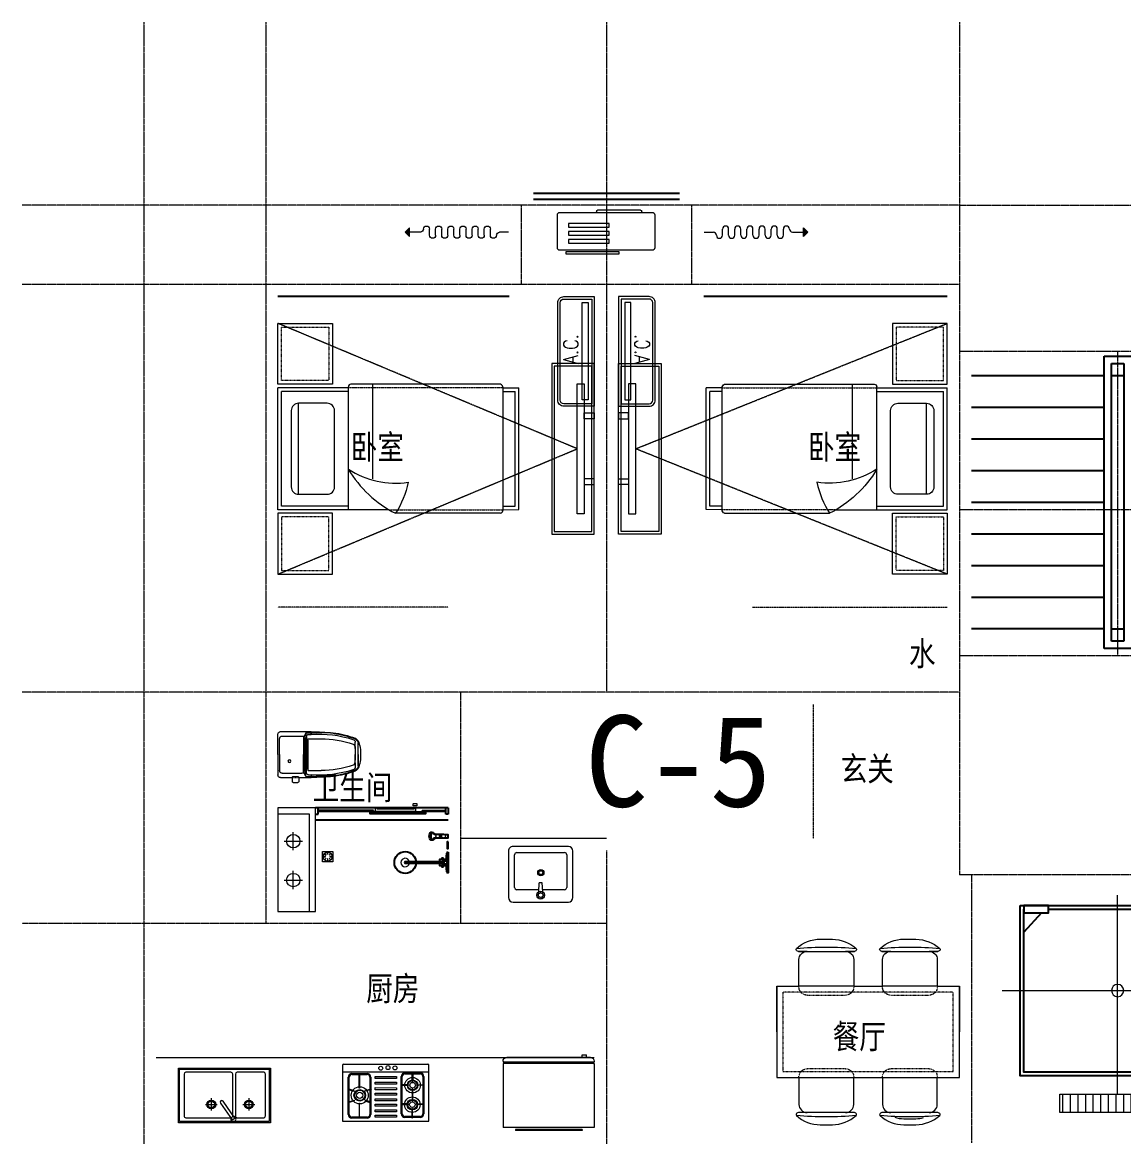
# Model space of a CAD drawing. Extents: x 5432254 to 5695744, y -448727 to -401527.
# Drawn here: x 5489450 to 5498500, y -429841 to -420688 of the extents above; entities that cross this region are included whole.
import ezdxf
from ezdxf.enums import TextEntityAlignment as Align

# ---------------------------------------------------------------- set-up
doc = ezdxf.new("R2010")
doc.units = 0
doc.linetypes.add('DASH', pattern=[0.35, 0.25, -0.1])
doc.linetypes.add('DOTE', pattern=[2.42, 2, -0.2, 0.02, -0.2])
for name, color, linetype, lineweight in [('DOTE', 251, 'DOTE', 0), ('SIGNT', 252, 'DOTE', 0), ('五金', 136, 'CONTINUOUS', 9), ('固定家具线', 243, 'CONTINUOUS', 20), ('家具', 33, 'CONTINUOUS', 9), ('看线', 27, 'CONTINUOUS', 0), ('移动家具', 41, 'CONTINUOUS', 20), ('结构细线', 250, 'CONTINUOUS', 15)]:
    doc.layers.add(name, color=color, linetype=linetype, lineweight=lineweight)
for name, color, linetype in [('PUB_TEXT', 7, 'CONTINUOUS'), ('RAIL', 163, 'CONTINUOUS'), ('STAIR', 3, 'CONTINUOUS'), ('WINDOW', 4, 'CONTINUOUS')]:
    doc.layers.add(name, color=color, linetype=linetype)
doc.styles.add('HZ', font='rs.shx', dxfattribs={"width": 0.8, "bigfont": 'hztxt.shx'})
doc.styles.add('黑体', font='SIMHEI.TTF', dxfattribs={"height": 10})

# ---------------------------------------------------------------- blocks, each defined once
blk = doc.blocks.new('dfdsf')
at = {"layer": '家具'}
for p, q in [((-6118.8, -27345.4), (-6118.8, -27726.4)), ((-5626.5, -27307.3), (-6080.7, -27307.3)), ((-5588.4, -27726.4), (-5588.4, -27345.4)), ((-6080.7, -27764.5), (-5626.5, -27764.5))]:
    blk.add_line(p, q, dxfattribs=at)
at = {"layer": '家具', "color": 8}
for p, q in [((-5872.4, -27364), (-5885.9, -27364)), ((-5866.9, -27350.6), (-5876.4, -27341.1)), ((-5853.6, -27345.2), (-5853.6, -27331.7)), ((-5831.1, -27340.8), (-5840.5, -27350.5)), ((-5834.8, -27364), (-5821.3, -27364)), ((-6068, -27694.7), (-6068, -27428)), ((-6049, -27408.9), (-5869.2, -27408.9)), ((-5866.7, -27377.4), (-5876.1, -27387.1)), ((-5870.1, -27391.7), (-5866.3, -27465.6)), ((-5853.6, -27382.8), (-5853.6, -27396.2)), ((-5837.1, -27391.7), (-5840.9, -27465.6)), ((-5830.8, -27386.8), (-5840.3, -27377.3)), ((-5838, -27408.9), (-5658.2, -27408.9)), ((-5639.2, -27428), (-5639.2, -27694.7)), ((-5866.3, -27465.6), (-5840.9, -27465.6)), ((-5658.2, -27713.7), (-6049, -27713.7))]:
    blk.add_line(p, q, dxfattribs=at)
for centre, radius in [((-5853.6, -27364), 32.3), ((-5853.6, -27364), 18.8), ((-5854.6, -27548.6), 25.4), ((-5854.6, -27548.6), 16)]:
    blk.add_circle(centre, radius, dxfattribs=at)
at = {"layer": '家具'}
for centre, start, end in [((-6080.7, -27345.4), 90, 180), ((-5626.5, -27345.4), 0, 90), ((-6080.7, -27726.4), 180, 270), ((-5626.5, -27726.4), 270, 0)]:
    blk.add_arc(centre, 38.1, start, end, dxfattribs=at)
at = {"layer": '家具', "color": 8}
for centre, start, end in [((-6049, -27428), 90, 180), ((-5658.2, -27428), 0, 90), ((-6049, -27694.7), 180, 270), ((-5658.2, -27694.7), 270, 0)]:
    blk.add_arc(centre, 19.1, start, end, dxfattribs=at)
blk = doc.blocks.new('A$C37A63D83')
at = {"layer": '家具', "color": 8}
for p, q in [((136.4, 659.7), (322.6, 659.7)), ((229.5, 659.7), (136.4, 659.7)), ((152.1, 636.3), (127.6, 636.3)), ((162, 636.3), (152.1, 636.3)), ((162, 636.3), (229.5, 636.3)), ((297, 636.3), (229.5, 636.3)), ((297, 636.3), (306.9, 636.3)), ((306.9, 636.3), (331.4, 636.3)), ((49.5, 230.4), (49.5, 316.4)), ((54, 279), (54, 280.3)), ((99, 250.2), (99, 355.5)), ((360, 250.2), (360, 355.5)), ((49.5, 230.4), (229.5, 230.4)), ((49.5, 230.4), (90.9, 211.5)), ((63, 274.5), (58.5, 274.5)), ((63, 252.9), (63, 274.5)), ((76.5, 36), (76.5, 198)), ((81, 234.9), (229.5, 234.9)), ((90.9, 211.5), (229.5, 211.5)), ((99, 220.5), (229.5, 220.5)), ((229.5, 246.6), (102.6, 246.6)), ((110.7, 246.6), (229.5, 246.6)), ((229.5, 246.6), (356.4, 246.6)), ((348.3, 246.6), (229.5, 246.6)), ((378, 234.9), (229.5, 234.9)), ((409.5, 230.4), (229.5, 230.4)), ((360, 220.5), (229.5, 220.5)), ((368.1, 211.5), (229.5, 211.5)), ((409.5, 230.4), (368.1, 211.5)), ((382.5, 36), (382.5, 198)), ((396, 252.9), (396, 274.5)), ((396, 274.5), (400.5, 274.5)), ((37.8, 171.9), (42.3, 171.9)), ((37.8, 117.9), (42.3, 117.9)), ((40.5, 153.1), (40.5, 161.7)), ((40.5, 137), (40.5, 146.5)), ((40.5, 121.2), (40.5, 129.7)), ((49.5, 125.1), (49.5, 164.7)), ((229.5, 13.5), (99, 13.5)), ((229.5, 13.5), (360, 13.5))]:
    blk.add_line(p, q, dxfattribs=at)
at = {"layer": '家具'}
for p, q in [((405, 279), (405, 280.3)), ((409.5, 230.4), (409.5, 316.4)), ((40.5, 170.1), (40.5, 274.5)), ((418.5, 22.5), (418.5, 274.5)), ((0, 125.1), (0, 164.7)), ((37.8, 171.9), (7.2, 171.9)), ((37.8, 117.9), (7.2, 117.9)), ((40.5, 22.5), (40.5, 122)), ((229.5, 0), (63, 0)), ((229.5, 0), (396, 0))]:
    blk.add_line(p, q, dxfattribs=at)
at = {"layer": '家具', "color": 8}
blk.add_circle((176.4, 94.5), 11.4, dxfattribs=at)
at = {"layer": '家具'}
for centre, radius, start, end in [((159.1, 596.7), 75.7, 123.74728, 147.26486), ((216.6, 423.2), 256.6, 87.12096, 112.8427), ((242.4, 423.2), 256.6, 67.1573, 92.87904), ((299.9, 596.7), 75.7, 32.73514, 56.25272), ((978.6, 321), 938.6, 160.46268, 171.82378), ((106.7, 630.4), 13.5, 147.26486, 160.46289), ((345.7, 630.4), 13.5, 21.34013, 45.04567), ((352.3, 630.4), 13.5, 19.53711, 32.73514), ((-519.6, 321), 938.7, 8.17733, 19.53711), ((7035.2, 15), 6999.5, 176.39994, 177.87525), ((-6576.2, 15), 6999.5, 2.12475, 3.60006), ((7.2, 164.7), 7.2, 90, 180), ((7.2, 125.1), 7.2, 180, 270), ((63, 22.5), 22.5, 180, 270), ((396, 22.5), 22.5, 270, 0)]:
    blk.add_arc(centre, radius, start, end, dxfattribs=at)
at = {"layer": '家具', "color": 8}
for centre, radius, start, end in [((347, 396.4), 344.2, 131.92233, 134.95433), ((138, 625.7), 34, 87.42069, 128.06865), ((321, 625.7), 34, 51.93135, 92.57931), ((112, 396.4), 344.2, 45.04567, 48.07767), ((823.8, 352.9), 776.2, 158.65987, 172.47632), ((941.9, 340.4), 881.4, 161.70587, 184.28974), ((933.3, 352.9), 834.3, 161.50274, 179.81806), ((113.3, 630.4), 13.5, 134.95433, 158.65987), ((129.6, 611.1), 25.3, 94.61237, 166.25294), ((159.2, 611.8), 18, 109.18125, 161.50274), ((214.4, 386.4), 250, 86.59247, 104.15157), ((244.6, 386.4), 250, 75.84843, 93.40753), ((299.8, 611.8), 18, 18.49726, 70.81875), ((-474.3, 352.9), 834.3, 0.18194, 18.49726), ((329.4, 611.1), 25.3, 13.74706, 85.38763), ((-482.9, 340.4), 881.4, 355.71026, 18.29413), ((-364.8, 352.9), 776.2, 7.52368, 21.34013), ((545.5, 366.9), 499.1, 169.88512, 189.98228), ((-86.5, 366.9), 499.1, 350.01772, 10.11488), ((58.5, 279), 4.5, 180, 270), ((400.5, 279), 4.5, 270, 0), ((81, 252.9), 18, 180, 270), ((99, 198), 22.5, 90, 180), ((102.6, 250.2), 3.6, 180, 270), ((356.4, 250.2), 3.6, 270, 0), ((360, 198), 22.5, 0, 90), ((378, 252.9), 18, 270, 0), ((42.3, 164.7), 7.2, 0, 90), ((42.3, 125.1), 7.2, 270, 0), ((99, 36), 22.5, 180, 270), ((360, 36), 22.5, 270, 0)]:
    blk.add_arc(centre, radius, start, end, dxfattribs=at)
blk = doc.blocks.new('A$C0C200289')
at = {"layer": '家具'}
for p, q in [((-150, 71.8), (-150, 596.8)), ((600, 596.8), (-150, 596.8)), ((500.3, 622.7), (-48.2, 622.7)), ((-48.2, 613.4), (-48.2, 622.7)), ((500.3, 613.4), (-48.2, 613.4)), ((500.3, 613.4), (500.3, 622.7)), ((600, 71.8), (600, 596.8)), ((-144.1, 71.8), (-150, 71.8)), ((-150, 53.3), (-150, 61.8)), ((-144.1, 61.8), (-150, 61.8)), ((-144.1, 61.8), (-144.1, 71.8)), ((568.5, 21.8), (-118.5, 21.8)), ((499.1, 21.8), (499.1, 0)), ((535.3, 21.8), (535.3, 0)), ((594.1, 61.8), (594.1, 71.8)), ((594.1, 71.8), (600, 71.8)), ((594.1, 61.8), (600, 61.8)), ((600, 53.3), (600, 61.8)), ((499.1, 0), (535.3, 0))]:
    blk.add_line(p, q, dxfattribs=at)
at = {"layer": '家具', "color": 251}
for p, q in [((594.1, 71.8), (-144.1, 71.8)), ((594.1, 61.8), (-144.1, 61.8))]:
    blk.add_line(p, q, dxfattribs=at)
at = {"layer": '家具'}
for centre, start, end in [((-118.5, 53.3), 180, 270), ((568.5, 53.3), 270, 0)]:
    blk.add_arc(centre, 31.5, start, end, dxfattribs=at)
blk = doc.blocks.new('ddfdf')
at = {"layer": '家具'}
for p, q in [((15801.2, -30110.3), (15800.7, -30821.9)), ((16259.8, -30110.6), (15801.2, -30110.3)), ((16269.8, -30120.6), (16269.8, -30812.2)), ((15800.7, -30821.9), (16259.8, -30822.2))]:
    blk.add_line(p, q, dxfattribs=at)
at = {"layer": '家具', "color": 251}
for p, q in [((16201.5, -30822.1), (16202, -30110.6)), ((15826.1, -30314.4), (15826.2, -30188.6)), ((15834.1, -30314.4), (15834.2, -30188.6)), ((15856.2, -30158.6), (16162.7, -30158.8)), ((15856.2, -30166.6), (16162.7, -30166.8)), ((15952.1, -30158.8), (15956.9, -30157.2)), ((15968, -30207.9), (15952.1, -30158.8)), ((15956.9, -30157.2), (15972.8, -30206.4)), ((16062, -30157.3), (16046, -30206.4)), ((16050.8, -30208), (16066.8, -30158.9)), ((16066.8, -30158.9), (16062, -30157.3)), ((16184.7, -30188.9), (16184.6, -30314.6)), ((16192.7, -30188.9), (16192.6, -30314.6)), ((15828.8, -30247.7), (15828.8, -30252.3)), ((15946.6, -30247.8), (15828.8, -30247.7)), ((15828.8, -30252.3), (15946.6, -30252.4)), ((15946.6, -30252.4), (15946.6, -30247.8)), ((15968, -30295.3), (15952, -30344.3)), ((15972.8, -30206.4), (15968, -30207.9)), ((15972.8, -30296.8), (15968, -30295.3)), ((16046, -30206.4), (16050.8, -30208)), ((16046, -30296.9), (16050.8, -30295.3)), ((16050.8, -30295.3), (16066.7, -30344.4)), ((16072.2, -30252.4), (16072.2, -30247.9)), ((16072.2, -30247.9), (16190, -30247.9)), ((16190, -30252.5), (16072.2, -30252.4)), ((16190, -30247.9), (16190, -30252.5)), ((15832.3, -30555.7), (15832.4, -30379.5)), ((15832.4, -30379.5), (15849.1, -30379.5)), ((15849.1, -30379.5), (15849, -30555.7)), ((16162.6, -30336.6), (15856.1, -30336.4)), ((16162.6, -30344.6), (15856.1, -30344.4)), ((15877.6, -30555.7), (15877.8, -30379.5)), ((15877.8, -30379.5), (15894.4, -30379.5)), ((15894.4, -30379.5), (15894.3, -30555.7)), ((15923, -30555.8), (15923.1, -30379.5)), ((15923.1, -30379.5), (15939.8, -30379.6)), ((15939.8, -30379.6), (15939.6, -30555.8)), ((15952, -30344.3), (15956.8, -30345.9)), ((15956.8, -30345.9), (15972.8, -30296.8)), ((15968.3, -30555.8), (15968.4, -30379.6)), ((15968.4, -30379.6), (15985.1, -30379.6)), ((15985.1, -30379.6), (15985, -30555.8)), ((16013.7, -30555.8), (16013.8, -30379.6)), ((16013.8, -30379.6), (16030.4, -30379.6)), ((16030.4, -30379.6), (16030.3, -30555.8)), ((16061.9, -30346), (16046, -30296.9)), ((16059, -30555.9), (16059.1, -30379.6)), ((16059.1, -30379.6), (16075.8, -30379.6)), ((16066.7, -30344.4), (16061.9, -30346)), ((16075.8, -30379.6), (16075.6, -30555.9)), ((16104.3, -30555.9), (16104.4, -30379.7)), ((16104.4, -30379.7), (16121.1, -30379.7)), ((16121.1, -30379.7), (16121, -30555.9)), ((16149.7, -30555.9), (16149.8, -30379.7)), ((16149.8, -30379.7), (16166.4, -30379.7)), ((16166.4, -30379.7), (16166.3, -30555.9)), ((15849, -30555.7), (15832.3, -30555.7)), ((15894.3, -30555.7), (15877.6, -30555.7)), ((15939.6, -30555.8), (15923, -30555.8)), ((15985, -30555.8), (15968.3, -30555.8)), ((16030.3, -30555.8), (16013.7, -30555.8)), ((16075.6, -30555.9), (16059, -30555.9)), ((16121, -30555.9), (16104.3, -30555.9)), ((16166.3, -30555.9), (16149.7, -30555.9)), ((15830.6, -30750.1), (15830.7, -30624.4)), ((15838.6, -30750.1), (15838.7, -30624.4)), ((15860.7, -30594.4), (16167.1, -30594.6)), ((15860.7, -30602.4), (16167.1, -30602.6)), ((15937.2, -30594.5), (15937.1, -30654.3)), ((15937.1, -30654.3), (15941.7, -30654.3)), ((15941.7, -30594.5), (15937.2, -30594.5)), ((15941.7, -30654.3), (15941.7, -30594.5)), ((16094.9, -30594.6), (16094.9, -30654.4)), ((16099.5, -30594.6), (16094.9, -30594.6)), ((16094.9, -30654.4), (16099.5, -30654.4)), ((16099.5, -30654.4), (16099.5, -30594.6)), ((16189.1, -30624.6), (16189, -30750.4)), ((16197.1, -30624.6), (16197, -30750.4)), ((15828.6, -30681.6), (15828.6, -30686.2)), ((15904.3, -30681.6), (15828.6, -30681.6)), ((15828.6, -30686.2), (15904.3, -30686.2)), ((15904.3, -30686.2), (15904.3, -30681.6)), ((15937, -30779.9), (15937.1, -30720.2)), ((15937.1, -30720.2), (15941.7, -30720.2)), ((15941.7, -30720.2), (15941.6, -30779.9)), ((15968.2, -30683.8), (15968.2, -30688.4)), ((16063.1, -30683.9), (15968.2, -30683.8)), ((15968.2, -30688.4), (16063.1, -30688.5)), ((16063.1, -30688.5), (16063.1, -30683.9)), ((16094.8, -30780), (16094.8, -30720.3)), ((16094.8, -30720.3), (16099.4, -30720.3)), ((16099.4, -30720.3), (16099.4, -30780)), ((16125.6, -30689.6), (16125.6, -30685)), ((16125.6, -30685), (16199.2, -30685)), ((16199.2, -30689.6), (16125.6, -30689.6)), ((16199.2, -30685), (16199.2, -30689.6)), ((16167, -30772.4), (15860.6, -30772.2)), ((16167, -30780.4), (15860.6, -30780.2)), ((15941.6, -30779.9), (15937, -30779.9)), ((16099.4, -30780), (16094.8, -30780))]:
    blk.add_line(p, q, dxfattribs=at)
for centre, radius in [((16012.9, -30252.9), 70.1), ((16012.9, -30252.9), 47.3), ((16012.9, -30252.9), 41.8), ((16012.9, -30252.9), 25.3), ((16235.4, -30425.8), 16.2), ((16240.2, -30485.3), 16.2), ((16237.7, -30542.5), 16.2), ((15935.8, -30685.1), 63.7), ((15935.8, -30685.1), 43), ((15935.8, -30685.1), 38), ((15935.8, -30685.1), 23), ((16095.7, -30687.3), 63.7), ((16095.7, -30687.3), 43), ((16095.7, -30687.3), 38), ((16095.7, -30687.3), 23)]:
    blk.add_circle(centre, radius, dxfattribs=at)
at = {"layer": '家具'}
for centre, start, end in [((16259.8, -30120.6), 0, 89.96104), ((16259.8, -30812.2), 269.96104, 0)]:
    blk.add_arc(centre, 10, start, end, dxfattribs=at)
at = {"layer": '家具', "color": 251}
for centre, radius, start, end in [((15856.2, -30188.6), 30, 89.96104, 179.96104), ((15856.2, -30188.6), 22, 89.96104, 179.96104), ((16162.7, -30188.8), 30, 359.96104, 89.96104), ((16162.7, -30188.8), 22, 359.96104, 89.96104), ((15856.1, -30314.4), 30, 179.96104, 269.96104), ((15856.1, -30314.4), 22, 179.96104, 269.96104), ((16162.6, -30314.6), 30, 269.96104, 359.96104), ((16162.6, -30314.6), 22, 269.96104, 359.96104), ((15860.7, -30624.4), 30, 89.96104, 179.96104), ((15860.7, -30624.4), 22, 89.96104, 179.96104), ((16167.1, -30624.6), 30, 359.96104, 89.96104), ((16167.1, -30624.6), 22, 359.96104, 89.96104), ((15860.6, -30750.2), 30, 179.96104, 269.96104), ((15860.6, -30750.2), 22, 179.96104, 269.96104), ((16167, -30750.4), 30, 269.96104, 359.96104), ((16167, -30750.4), 22, 269.96104, 359.96104)]:
    blk.add_arc(centre, radius, start, end, dxfattribs=at)
blk = doc.blocks.new('A$C1BE601A8')
at = {"layer": '家具'}
for p, q in [((0, 0), (0, 450)), ((0, 450), (757, 450)), ((757, 450), (757, 0)), ((757, 0), (0, 0))]:
    blk.add_line(p, q, dxfattribs=at)
at = {"layer": '家具', "color": 251}
for p, q in [((10, 10), (10, 440)), ((10, 440), (747, 440)), ((40.7, 393.4), (40.7, 50.3)), ((273, 408.4), (55.7, 408.4)), ((288, 50.3), (288, 393.4)), ((315, 426.6), (293.3, 411.4)), ((293.3, 411.4), (390, 273.1)), ((310.5, 393.4), (310.5, 50.3)), ((411.8, 288.3), (315, 426.6)), ((694.6, 408.4), (325.5, 408.4)), ((709.6, 50.3), (709.6, 393.4)), ((747, 440), (747, 10)), ((225.9, 299.6), (129.9, 299.6)), ((177.7, 248.1), (177.7, 348.3)), ((534.3, 299.6), (438.3, 299.6)), ((486.1, 248.1), (486.1, 348.3)), ((747, 10), (10, 10)), ((55.7, 35.3), (273, 35.3)), ((325.5, 35.3), (694.6, 35.3))]:
    blk.add_line(p, q, dxfattribs=at)
for centre, radius in [((177.7, 299.6), 36.1), ((177.7, 299.6), 27.1), ((486.1, 299.6), 36.1), ((486.1, 299.6), 27.1)]:
    blk.add_circle(centre, radius, dxfattribs=at)
for centre, radius, start, end in [((55.7, 393.4), 15, 90, 180), ((273, 393.4), 15, 0, 90), ((304.2, 419), 21.7, 342.60679, 267.3353), ((325.5, 393.4), 15, 90, 180), ((694.6, 393.4), 15, 0, 90), ((400.9, 280.7), 13.3, 214.97105, 34.97105), ((55.7, 50.3), 15, 180, 270), ((273, 50.3), 15, 270, 0), ((325.5, 50.3), 15, 180, 270), ((694.6, 50.3), 15, 270, 0)]:
    blk.add_arc(centre, radius, start, end, dxfattribs=at)
blk = doc.blocks.new('A$C6EA5130D')
at = {"layer": '五金', "lineweight": -3}
for p, q in [((84.5, 353.4), (84.5, 30)), ((94.5, 30), (94.5, 353.4)), ((290.5, 38.3), (290.5, 113.1)), ((320.5, 38.3), (320.5, 113.1)), ((68, 25), (68, 15)), ((111, 25), (111, 15)), ((320.5, 60.3), (290.5, 60.3))]:
    blk.add_line(p, q, dxfattribs=at)
at = {"layer": '五金', "color": 8}
for p, q in [((74.5, 22), (74.5, 15)), ((104.5, 25), (104.5, 15))]:
    blk.add_line(p, q, dxfattribs=at)
at = {"layer": '五金', "lineweight": -3}
for points in [[(174.5, 0), (4.5, 0), (4.5, 10), (34.3, 15), (79.5, 15)], [(61.5, 45.5), (51.5, 45.5), (51.5, 49.5), (61.5, 49.5)], [(74.5, 25), (61.5, 25), (61.5, 70), (84.5, 70)], [(94.5, 70), (117.5, 70), (117.5, 25), (104.5, 25)], [(99.5, 15), (144.8, 15), (174.5, 10), (174.5, 0)], [(117.5, 49.5), (127.5, 49.5), (127.5, 45.5), (117.5, 45.5)], [(293.8, 28.9), (293.8, 0), (317.2, 0), (317.2, 28.9)]]:
    blk.add_lwpolyline(points, dxfattribs=at)
for points in [[(58.5, 0), (58.5, 10), (120.5, 10), (120.5, 0)], [(260.5, 0), (260.5, 10), (204.5, 10), (204.5, 0)]]:
    blk.add_lwpolyline(points, close=True, dxfattribs=at)
at = {"layer": '五金', "color": 8}
for points in [[(79.5, 22), (74.5, 22), (74.5, 50), (84.5, 50)], [(94.5, 50), (104.5, 50), (104.5, 22), (99.5, 22)]]:
    blk.add_lwpolyline(points, dxfattribs=at)
blk.add_lwpolyline([(79.5, 10), (79.5, 30), (99.5, 30), (99.5, 10)], close=True, dxfattribs=at)
at = {"layer": '五金', "lineweight": -3}
blk.add_circle((89.5, 353.4), 89.5, dxfattribs=at)
at = {"layer": '五金', "color": 8}
for centre, radius in [((89.5, 353.4), 5), ((305.5, 87.3), 15), ((305.5, 38.3), 15)]:
    blk.add_circle(centre, radius, dxfattribs=at)
for centre, radius, start, end in [((89.5, 353.4), 35, 278.21321, 261.78679), ((89.5, 353.4), 9, 303.74899, 236.25101), ((305.5, 87.3), 17, 331.92751, 208.07249), ((305.5, 38.3), 17, 151.92751, 226.66408), ((305.5, 38.3), 17, 313.33592, 28.07249)]:
    blk.add_arc(centre, radius, start, end, dxfattribs=at)
at = {"layer": '五金', "lineweight": -3}
for centre, start, end in [((273.9, 107.2), 19.67326, 73.58193), ((337.1, 107.2), 106.41807, 160.32674)]:
    blk.add_arc(centre, 17.7, start, end, dxfattribs=at)
at = {"layer": '五金', "lineweight": -3, "extrusion": (0, 0, -1)}
for centre, major_axis, ratio, start_param, end_param in [((305.5, 135.8), (33.6, 0), 0.612909, 2.761972, 6.662806), ((305.5, 126.3), (-31.4, 0), 0.47884, -1.072899, 4.214492)]:
    blk.add_ellipse(centre, major_axis=major_axis, ratio=ratio, start_param=start_param, end_param=end_param, dxfattribs=at)
blk = doc.blocks.new('A$C56722DB7')
at = {"layer": '五金'}
blk.add_lwpolyline([(85.8, 85.8), (85.8, 0), (0, 0), (0, 85.8)], close=True, dxfattribs=at)
at = {"layer": '五金', "color": 8}
for points in [[(9.9, 43.3), (9.9, 41.6), (25.5, 41.6), (25.5, 43.3)], [(19.8, 66.5), (18.7, 65.3), (29.7, 54.3), (30.9, 55.5)], [(19.3, 19.8), (20.5, 18.7), (31.5, 29.7), (30.3, 30.9)], [(43.3, 75.9), (41.6, 75.9), (41.6, 60.3), (43.3, 60.3)], [(42.5, 9.9), (44.2, 9.9), (44.2, 25.5), (42.5, 25.5)], [(66.5, 66), (65.3, 67.2), (54.3, 56.1), (55.5, 55)], [(66, 19.3), (67.2, 20.5), (56.1, 31.5), (55, 30.3)], [(75.9, 42.5), (75.9, 44.2), (60.3, 44.2), (60.3, 42.5)]]:
    blk.add_lwpolyline(points, close=True, dxfattribs=at)
blk.add_circle((42.9, 42.9), 36.6, dxfattribs=at)
blk = doc.blocks.new('A$C18784298')
at = {"layer": '移动家具', "color": 251, "ltscale": 40}
for points in [[(0, 1066.3), (58.1, 1066.3), (58.1, 0), (0, 0)], [(58.1, 827.5), (140, 827.5), (140, 779.6), (58.1, 779.6)], [(58.1, 238.8), (140, 238.8), (140, 286.7), (58.1, 286.7)]]:
    blk.add_lwpolyline(points, close=True, dxfattribs=at)
blk = doc.blocks.new('ytjhgkj')
at = {"layer": '移动家具', "ltscale": 0.5}
blk.add_lwpolyline([(34949.4, 26115.8), (34599.4, 26115.8), (34599.4, 27515.8), (34949.4, 27515.8)], close=True, dxfattribs=at)
at = {"layer": '移动家具', "color": 251, "ltscale": 40}
blk.add_lwpolyline([(34929.4, 26135.8), (34619.4, 26135.8), (34619.4, 27495.8), (34929.4, 27495.8)], close=True, dxfattribs=at)
at = {"layer": '移动家具', "color": 251, "xscale": -1}
blk.add_blockref('A$C18784298', (34739.4, 26282.6), dxfattribs=at)
blk = doc.blocks.new('bed3')
at = {"layer": '移动家具'}
for p, q in [((1210594.1, -496224.4), (1210594.1, -495312.1)), ((1210594.1, -495312.1), (1211594.1, -495312.1)), ((1210624.1, -495342.1), (1211564.1, -495342.1)), ((1210624.1, -495891.2), (1210624.1, -495342.1)), ((1211564.1, -495891.2), (1211564.1, -495342.1)), ((1211594.1, -495891.2), (1211594.1, -495312.1)), ((1210720.7, -495481.9), (1211467.5, -495481.9)), ((1210594.2, -495891.2), (1211604.1, -495891.2)), ((1211624.1, -497142), (1211624.1, -495911.2)), ((1210846.7, -496091.5), (1211624.1, -496091.5)), ((1210564.1, -497142), (1210564.1, -496279.1)), ((1210594.1, -497162), (1211594.1, -497162)), ((1210594.1, -497162), (1210594.2, -497292)), ((1210624.1, -497162), (1210624.2, -497262)), ((1211564.1, -497162), (1211564.1, -497262)), ((1211594.1, -497162), (1211594.1, -497292)), ((1210624.2, -497262), (1211564.1, -497262)), ((1210594.2, -497292), (1211594.1, -497292))]:
    blk.add_line(p, q, dxfattribs=at)
at = {"layer": '移动家具', "linetype": 'DASH'}
for p, q in [((1211594.1, -497162), (1211594.1, -495891.2)), ((1210594.1, -496224.4), (1210594.1, -497162))]:
    blk.add_line(p, q, dxfattribs=at)
at = {"layer": '移动家具'}
blk.add_lwpolyline([(1210720.7, -495481.9), (1210720.7, -495717.3, 0.414214), (1210780.7, -495777.3), (1211407.5, -495777.3, 0.414214), (1211467.5, -495717.3), (1211467.5, -495481.9, 0.414214), (1211407.5, -495421.9), (1210780.7, -495421.9, 0.414214)], format="xyb", close=True, dxfattribs=at)
blk.add_lwpolyline([(1210926.8, -495891.2, 0.180302), (1210818.8, -496382.9, -0.088637), (1210564.2, -496279.1, 28871.271551)], format="xyb", dxfattribs=at)
for centre, radius, start, end in [((1211407.4, -496703.6), 944, 120.60747, 153.27731), ((1211604.1, -495911.2), 20, 0, 90), ((1210592.9, -497131.3), 30.7, 200.35664, 272.31522), ((1211595.4, -497131.4), 30.7, 267.68839, 339.69174)]:
    blk.add_arc(centre, radius, start, end, dxfattribs=at)
blk = doc.blocks.new('dgfgf')
at = {"layer": '移动家具'}
blk.add_lwpolyline([(7597.4, -62676.2), (7147.4, -62676.2), (7147.4, -63176.2), (7597.4, -63176.2), (7597.4, -62676.2), (7517.4, -62676.2)], dxfattribs=at)
at = {"layer": '移动家具', "color": 251, "linetype": 'DASH', "ltscale": 0.2}
blk.add_lwpolyline([(7567.4, -62706.2), (7177.4, -62706.2), (7177.4, -63146.2), (7567.4, -63146.2)], close=True, dxfattribs=at)
blk = doc.blocks.new('fgjfgjgf')
at = {"layer": '家具', "color": 8, "linetype": 'DASH', "ltscale": 0.1}
for p, q in [((-18620.2, 391.3), (-18620.2, 76.3)), ((-18620.2, 391.3), (-18620.2, 76.3)), ((-18015.5, 76.3), (-18015.5, 391.3)), ((-18015.5, 76.3), (-18015.5, 391.3)), ((-18620.2, -295.5), (-18620.2, -610.5)), ((-18620.2, -295.5), (-18620.2, -610.5)), ((-18015.5, -610.5), (-18015.5, -295.5)), ((-18015.5, -610.5), (-18015.5, -295.5))]:
    blk.add_line(p, q, dxfattribs=at)
at = {"layer": '家具', "color": 8, "linetype": 'DASH'}
blk.add_line((-18691.7, -678), (-18687.7, -678), dxfattribs=at)
blk.add_line((-18691.7, -678), (-18687.7, -678), dxfattribs=at)
at = {"layer": '家具', "color": 8, "linetype": 'DASH', "ltscale": 0.1}
blk.add_lwpolyline([(-18641.7, 590.4), (-17991.7, 590.4), (-17991.7, -809.6), (-18641.7, -809.6)], close=True, dxfattribs=at)
for centre, start, end in [((-18687.7, 391.3), 0, 90), ((-18687.7, 391.3), 0, 90), ((-17948, 391.3), 90, 180), ((-17948, 391.3), 90, 180), ((-18687.7, 76.3), 270, 0), ((-18687.7, 76.3), 270, 0), ((-17948, 76.3), 180, 270), ((-17948, 76.3), 180, 270), ((-18687.7, -295.5), 0, 90), ((-17948, -295.5), 90, 180), ((-17948, -295.5), 90, 180), ((-18687.7, -610.5), 270, 0), ((-18687.7, -610.5), 270, 0), ((-17948, -610.5), 180, 270), ((-17948, -610.5), 180, 270)]:
    blk.add_arc(centre, 67.5, start, end, dxfattribs=at)
at = {"layer": '移动家具'}
for p, q in [((-18980.2, 463.8), (-18980.2, 3.8)), ((-18980.2, 463.8), (-18980.2, 3.8)), ((-18691.7, 8.8), (-18691.7, 458.8)), ((-17941.7, 458.8), (-17941.7, 8.8)), ((-17655.5, 3.8), (-17655.5, 463.8)), ((-17655.5, 3.8), (-17655.5, 463.8)), ((-18980.2, -223), (-18980.2, -683)), ((-18980.2, -223), (-18980.2, -683)), ((-18691.7, -678), (-18691.7, -228)), ((-17941.7, -228), (-17941.7, -678)), ((-17655.5, -683), (-17655.5, -223)), ((-17655.5, -683), (-17655.5, -223))]:
    blk.add_line(p, q, dxfattribs=at)
for points in [[(-17941.7, -859.6), (-18691.7, -859.6), (-18691.7, -678), (-18912.7, -678, -0.414214), (-18980.2, -610.5), (-18980.2, -683, -0.319431), (-18992.5, -701.5, -0.307703), (-19004, -698.8, -0.187559), (-19080.2, -502.6), (-19080.2, -403.5, -0.171658), (-19004, -207.3, -0.324647), (-18992.5, -204.6, -0.302537), (-18980.2, -223), (-18980.2, -295.5, -0.414214), (-18912.7, -228), (-18691.7, -228), (-18691.7, 8.8), (-18912.7, 8.8, -0.414214), (-18980.2, 76.3), (-18980.2, 3.8, -0.319431), (-18992.5, -14.7, -0.307703), (-19004, -12, -0.187559), (-19080.2, 184.2), (-19080.2, 283.4, -0.171658), (-19004, 479.5, -0.324647), (-18992.5, 482.2, -0.302537), (-18980.2, 463.8), (-18980.2, 391.3, -0.414214), (-18912.7, 458.8), (-18691.7, 458.8), (-18691.7, 640.4), (-17941.7, 640.4)], [(-18316.7, -859.6), (-17941.7, -859.6), (-17941.7, -678), (-17723, -678, 0.414214), (-17655.5, -610.5), (-17655.5, -683, 0.319431), (-17643.2, -701.5, 0.307703), (-17631.8, -698.8, 0.187559), (-17555.5, -502.6), (-17555.5, -403.5, 0.171658), (-17631.8, -207.3, 0.324647), (-17643.2, -204.6, 0.302537), (-17655.5, -223), (-17655.5, -295.5, 0.414214), (-17723, -228), (-17941.7, -228), (-17941.7, 8.8), (-17723, 8.8, 0.414214), (-17655.5, 76.3), (-17655.5, 3.8, 0.319431), (-17643.2, -14.7, 0.307703), (-17631.8, -12, 0.187559), (-17555.5, 184.2), (-17555.5, 283.4, 0.171658), (-17631.8, 479.5, 0.324647), (-17643.2, 482.2, 0.302537), (-17655.5, 463.8), (-17655.5, 391.3, 0.414214), (-17723, 458.8), (-17941.7, 458.8), (-17941.7, 640.4), (-18316.7, 640.4)], [(-19018.1, 108.9, -0.079824), (-19030.2, 184.2), (-19030.2, 282.6, -0.059527), (-19020.7, 344.8, -0.059527)]]:
    blk.add_lwpolyline(points, format="xyb", dxfattribs=at)
for centre, start, end in [((-16302.4, 233.8), 174.8023, 185.1977), ((-16302.4, 233.8), 174.8023, 185.1977), ((-20333.3, 233.8), 354.8023, 5.1977), ((-20333.3, 233.8), 354.8023, 5.1977), ((-16302.4, -453), 174.8023, 185.1977), ((-16302.4, -453), 174.8023, 185.1977), ((-20333.3, -453), 354.8023, 5.1977), ((-20333.3, -453), 354.8023, 5.1977)]:
    blk.add_arc(centre, 2712.7, start, end, dxfattribs=at)
blk = doc.blocks.new('A$C2D724C6D')
at = {"layer": '移动家具', "ltscale": 0.5}
blk.add_lwpolyline([(50, 300), (850, 300, -0.414214), (900, 250), (900, 0), (0, 0), (0, 250, -0.414214)], format="xyb", close=True, dxfattribs=at)
at = {"layer": '移动家具', "color": 251, "ltscale": 40}
blk.add_lwpolyline([(50, 280), (850, 280, -0.414214), (880, 250), (880, 20), (20, 20), (20, 250, -0.414214)], format="xyb", close=True, dxfattribs=at)
blk.add_lwpolyline([(52.9, 49.9), (52.9, 99.9), (852.9, 99.9), (852.9, 49.9)], close=True, dxfattribs=at)
at = {"layer": '移动家具', "color": 251, "ltscale": 40, "style": 'HZ', "width": 0.8}
blk.add_text('A.C.', height=120, rotation=0.00001, dxfattribs=at).set_placement((347.6, 132.7))
blk = doc.blocks.new('A$C50400A6F')
at = {"layer": '家具'}
blk.add_hatch(color=256, dxfattribs=at).paths.add_polyline_path([(814.6, 14.6), (814.6, 85.4), (850, 50)])
for p, q in [((0, 50), (75, 50)), ((100, 25), (100, 25)), ((150, 25), (150, 75)), ((200, 25), (200, 75)), ((250, 25), (250, 75)), ((300, 25), (300, 75)), ((350, 25), (350, 75)), ((400, 25), (400, 75)), ((450, 25), (450, 75)), ((500, 25), (500, 75)), ((550, 25), (550, 75)), ((600, 25), (600, 75)), ((650, 25), (650, 75)), ((700, 75), (700, 75)), ((725, 50), (814.6, 50)), ((850, 50), (814.6, 85.4)), ((814.6, 14.6), (814.6, 85.4)), ((850, 50), (814.6, 14.6))]:
    blk.add_line(p, q, dxfattribs=at)
for centre, start, end in [((175, 75), 0, 180), ((275, 75), 0, 180), ((375, 75), 0, 180), ((475, 75), 0, 180), ((575, 75), 0, 180), ((675, 75), 0, 180), ((75, 25), 0, 90), ((125, 25), 180, 0), ((225, 25), 180, 0), ((325, 25), 180, 0), ((425, 25), 180, 0), ((525, 25), 180, 0), ((625, 25), 180, 0), ((725, 75), 180, 270)]:
    blk.add_arc(centre, 25, start, end, dxfattribs=at)
blk = doc.blocks.new('A$C4EB5717C')
at = {"layer": '家具', "color": 8}
for p, q in [((520.3, 110), (520.3, 120)), ((883.1, 100), (530.3, 100)), ((893.1, 120), (893.1, 110))]:
    blk.add_line(p, q, dxfattribs=at)
for points in [[(269.2, 459.1), (709, 459.1), (709, 444), (269.2, 444)], [(290.4, 371.5), (625.9, 371.5), (625.9, 342.6), (290.4, 342.6)], [(290.4, 305.7), (625.9, 305.7), (625.9, 276.8), (290.4, 276.8)], [(290.4, 239.9), (625.9, 239.9), (625.9, 211), (290.4, 211)]]:
    blk.add_lwpolyline(points, close=True, dxfattribs=at)
at = {"layer": '家具'}
blk.add_lwpolyline([(220, 120), (980, 120, 0.414214), (1000, 140), (1000, 410, 0.414214), (980, 430), (220, 430, 0.414214), (200, 410), (200, 140, 0.414214)], format="xyb", close=True, dxfattribs=at)
at = {"layer": '家具', "color": 8}
for centre, start, end in [((530.3, 110), 180, 270), ((883.1, 110), 270, 0)]:
    blk.add_arc(centre, 10, start, end, dxfattribs=at)
blk = doc.blocks.new('ev')
at = {"layer": '结构细线'}
h = blk.add_hatch(dxfattribs=at)
h.set_pattern_fill('ANSI31', color=256, scale=500, angle=45, style=0)
h.set_pattern_definition([(90, (0, 0), (-62.5, 1e-14), [])])
h.paths.add_polyline_path([(1227964.5, -497919), (1228914.5, -497919), (1228914.5, -497769), (1227964.5, -497769)])
at = {"layer": 'RAIL'}
blk.add_line((1227813.6, -499409), (1227669.5, -499249.4), dxfattribs=at)
for points in [[(1227639.5, -499469), (1229239.5, -499469), (1229239.5, -498069), (1227639.5, -498069)], [(1227871.2, -499469), (1227669.5, -499469), (1227669.5, -499409), (1227871.2, -499409)], [(1229007.8, -499469), (1229209.5, -499469), (1229209.5, -499409), (1229007.8, -499409)]]:
    blk.add_lwpolyline(points, close=True, dxfattribs=at)
for points in [[(1229209.5, -499439), (1229209.5, -499439), (1229209.5, -498099), (1227669.5, -498099), (1227669.5, -499439), (1227669.5, -499439)], [(1227871.2, -499439), (1229007.8, -499439)]]:
    blk.add_lwpolyline(points, dxfattribs=at)
at = {"layer": '结构细线'}
for p, q in [((1228439.5, -497919), (1228439.5, -499552.3)), ((1227489.5, -498769), (1229389.5, -498769))]:
    blk.add_line(p, q, dxfattribs=at)
blk.add_lwpolyline([(1227964.5, -497919), (1228914.5, -497919), (1228914.5, -497769), (1227964.5, -497769)], close=True, dxfattribs=at)
blk.add_circle((1228439.5, -498769), 50, dxfattribs=at)

msp = doc.modelspace()

# ---------------------------------------------------------------- linework, layer by layer
at = {"layer": 'DOTE', "ltscale": 0.5}
for p, q in [((5490450, -420687.9), (5490450, -436290.9)), ((5491450, -420687.9), (5491450, -428090.9)), ((5494250, -420687.9), (5494250, -426190.9)), ((5497150, -420687.9), (5497150, -427690.9)), ((5497150, -422190.9), (5489450, -422190.9)), ((5493550, -422190.9), (5493550, -422840.9)), ((5494950, -422190.9), (5494950, -422840.9)), ((5497150, -422190.9), (5507450, -422190.9)), ((5497150, -422840.9), (5489450, -422840.9)), ((5499750, -423390.9), (5497150, -423390.9)), ((5498450, -423390.9), (5498450, -425890.9)), ((5499750, -424690.9), (5497150, -424690.9)), ((5499750, -425890.9), (5497150, -425890.9)), ((5497150, -426190.9), (5489450, -426190.9)), ((5493050, -426190.9), (5493050, -428090.9)), ((5494250, -427490.9), (5494250, -436290.9)), ((5499750, -427690.9), (5497150, -427690.9)), ((5497250, -427690.9), (5497250, -429890.9)), ((5494250, -428090.9), (5489450, -428090.9))]:
    msp.add_line(p, q, dxfattribs=at)
at = {"layer": 'RAIL'}
for p, q in [((5493650, -422090.9), (5494850, -422090.9)), ((5493650, -422140.9), (5494850, -422140.9))]:
    msp.add_line(p, q, dxfattribs=at)
at = {"layer": 'SIGNT', "ltscale": 0.5}
for p, q in [((5494010, -424190.9), (5491550, -423160.9)), ((5494490, -424190.9), (5497050, -423160.9)), ((5491550, -425220.9), (5494010, -424190.9)), ((5497050, -425220.9), (5494490, -424190.9))]:
    msp.add_line(p, q, dxfattribs=at)
at = {"layer": 'STAIR'}
for p, q in [((5498340, -425830.9), (5498340, -423430.9)), ((5498340, -423430.9), (5498560, -423430.9)), ((5498400, -425770.9), (5498400, -423490.9)), ((5498400, -423490.9), (5498500, -423490.9)), ((5498500, -423490.9), (5498500, -425770.9)), ((5498340, -423590.9), (5497250, -423590.9)), ((5498500, -423590.9), (5498400, -423590.9)), ((5498340, -423850.9), (5497250, -423850.9)), ((5498340, -424110.9), (5497250, -424110.9)), ((5498340, -424370.9), (5497250, -424370.9)), ((5498340, -424630.9), (5497250, -424630.9)), ((5498340, -424890.9), (5497250, -424890.9)), ((5498340, -425150.9), (5497250, -425150.9)), ((5498340, -425410.9), (5497250, -425410.9)), ((5498340, -425670.9), (5497250, -425670.9)), ((5498400, -425670.9), (5498500, -425670.9)), ((5498500, -425770.9), (5498400, -425770.9)), ((5498560, -425830.9), (5498340, -425830.9))]:
    msp.add_line(p, q, dxfattribs=at)
at = {"layer": 'WINDOW'}
for p, q in [((5493450, -422940.9), (5491550, -422940.9)), ((5497050, -422940.9), (5495050, -422940.9)), ((5492950, -427140.9), (5491860, -427140.9)), ((5491880, -427190.9), (5491880, -427140.9)), ((5492335.8, -427160.9), (5491880, -427160.9)), ((5492335.8, -427170.9), (5492335.8, -427160.9)), ((5492735.8, -427160.9), (5492735.8, -427170.9)), ((5492735.8, -427160.9), (5492930, -427160.9)), ((5492930, -427190.9), (5492930, -427140.9)), ((5492950, -427140.9), (5492950, -427190.9)), ((5491860, -427190.9), (5491880, -427190.9)), ((5492950, -427240.9), (5491860, -427240.9)), ((5492335.8, -427170.9), (5491880, -427170.9)), ((5492930, -427170.9), (5492735.8, -427170.9)), ((5492950, -427190.9), (5492930, -427190.9))]:
    msp.add_line(p, q, dxfattribs=at)
msp.add_lwpolyline([(5492765.8, -427175.9), (5492305.8, -427175.9), (5492305.8, -427185.9), (5492765.8, -427185.9)], close=True, dxfattribs=at)
at = {"layer": '固定家具线'}
for p, q in [((5491676.7, -427488.5), (5491676.7, -427338.5)), ((5491601.7, -427413.5), (5491751.7, -427413.5)), ((5491676.7, -427808), (5491676.7, -427658)), ((5491601.7, -427733), (5491751.7, -427733))]:
    msp.add_line(p, q, dxfattribs=at)
for points in [[(5491860, -427140.9), (5491550, -427140.9), (5491550, -427990.9), (5491860, -427990.9)], [(5491810, -427190.9), (5491550, -427190.9), (5491550, -427990.9), (5491810, -427990.9)]]:
    msp.add_lwpolyline(points, close=True, dxfattribs=at)
for centre in [(5491676.7, -427413.5), (5491676.7, -427733)]:
    msp.add_circle(centre, 55, dxfattribs=at)
at = {"layer": '家具'}
for p, q in [((5494250, -427390.9), (5493050, -427390.9)), ((5490550, -429190.9), (5494150, -429190.9))]:
    msp.add_line(p, q, dxfattribs=at)
at = {"layer": '看线'}
msp.add_lwpolyline([(5492669.7, -427135.9), (5492669.7, -427145.9, -0.414214), (5492664.7, -427150.9), (5492369.7, -427150.9, -0.414214), (5492364.7, -427145.9), (5492364.7, -427135.9), (5492349.7, -427135.9), (5492349.7, -427160.9, 0.414214), (5492354.7, -427165.9), (5492679.7, -427165.9, 0.414214), (5492684.7, -427160.9), (5492684.7, -427135.9), (5492669.7, -427135.9)], format="xyb", dxfattribs=at)
msp.add_lwpolyline([(5492692.2, -427123.9), (5492662.2, -427123.9), (5492662.2, -427108.9, -0.414214), (5492667.2, -427103.9), (5492687.2, -427103.9, -0.414214), (5492692.2, -427108.9)], format="xyb", close=True, dxfattribs=at)
at = {"layer": '移动家具', "linetype": 'DASH'}
for p, q in [((5492950, -425490.9), (5491550, -425490.9)), ((5495450, -425490.9), (5497050, -425490.9)), ((5495950, -427390.9), (5495950, -426290.9))]:
    msp.add_line(p, q, dxfattribs=at)

# ---------------------------------------------------------------- block references
at = {"layer": 'RAIL', "xscale": -1, "rotation": 180}
msp.add_blockref('ev', (4270010.5, -927409.9), dxfattribs=at)
at = {"layer": '五金', "extrusion": (0, 0, -1), "xscale": -1, "zscale": -1, "rotation": 270}
for name, p in [('A$C6EA5130D', (-5492950, -427678.6)), ('A$C56722DB7', (-5492001.7, -427583.8))]:
    msp.add_blockref(name, p, dxfattribs=at)
at = {"layer": '家具', "xscale": -1}
for name, p, rotation in [('A$C4EB5717C', (5493646.5, -422129.7), 180), ('A$C2D724C6D', (5494350, -423840.9), 270), ('A$C37A63D83', (5491550, -426932.4), 270), ('fgjfgjgf', (5496509.6, -410662.9), 270), ('A$C0C200289', (5493550, -429168.2), 179.9999999466392)]:
    msp.add_blockref(name, p, dxfattribs=dict(at, rotation=rotation))
at = {"layer": '家具'}
for name, p, rotation in [('A$C2D724C6D', (5494150, -423840.9), 90), ('dfdsf', (5487856, -455220.8), 180), ('ddfdf', (5461980.6, -445534.5), 90.03896089613231), ('A$C1BE601A8', (5491489.4, -429276.7), 180.0000000533608)]:
    msp.add_blockref(name, p, dxfattribs=dict(at, rotation=rotation))
at = {"layer": '家具', "extrusion": (0, 0, -1), "zscale": -1}
for p, rotation in [((-5499148.2, -360484.8), 0.0006946982736947539), ((-5489451.8, -487897), 180.0006947049438)]:
    msp.add_blockref('dgfgf', p, dxfattribs=dict(at, rotation=rotation))
at = {"layer": '家具', "extrusion": (0, 0, -1), "xscale": -1, "zscale": -1}
for p, rotation in [((-5489451.8, -360484.8), 359.9993053017263), ((-5499148.2, -487897), 179.9993052950562)]:
    msp.add_blockref('dgfgf', p, dxfattribs=dict(at, rotation=rotation))
at = {"layer": '家具', "xscale": -1}
msp.add_blockref('ytjhgkj', (5528749.4, -451006.7), dxfattribs=at)
at = {"layer": '家具'}
msp.add_blockref('ytjhgkj', (5459750.6, -451006.7), dxfattribs=at)
at = {"layer": '看线', "rotation": 90}
msp.add_blockref('bed3', (4996237.9, -1635285), dxfattribs=at)
at = {"layer": '看线', "xscale": -1, "rotation": 270}
msp.add_blockref('bed3', (5992362.1, -1635285), dxfattribs=at)
at = {"layer": '移动家具', "xscale": -1}
msp.add_blockref('A$C50400A6F', (5493446.4, -422461.7), dxfattribs=at)
at = {"layer": '移动家具'}
msp.add_blockref('A$C50400A6F', (5495053.6, -422461.7), dxfattribs=at)

# ---------------------------------------------------------------- texts
at = {"layer": 'PUB_TEXT', "style": '黑体', "width": 0.8}
for s, p in [('卧室', (5492367.4, -424276.5)), ('卧室', (5496124.1, -424276.5)), ('水', (5496844.8, -425972.3)), ('玄关', (5496392.5, -426918.8)), ('卫生间', (5492163.4, -427072.8)), ('厨房', (5492494.5, -428723.3)), ('餐厅', (5496327.1, -429118.1))]:
    msp.add_text(s, height=200, dxfattribs=at).set_placement(p, align=Align.CENTER)
at = {"layer": 'PUB_TEXT', "style": '黑体'}
msp.add_text('C-5', height=750, dxfattribs=at).set_placement((5494841.4, -427130.6), align=Align.CENTER)

doc.saveas('drawing.dxf')
